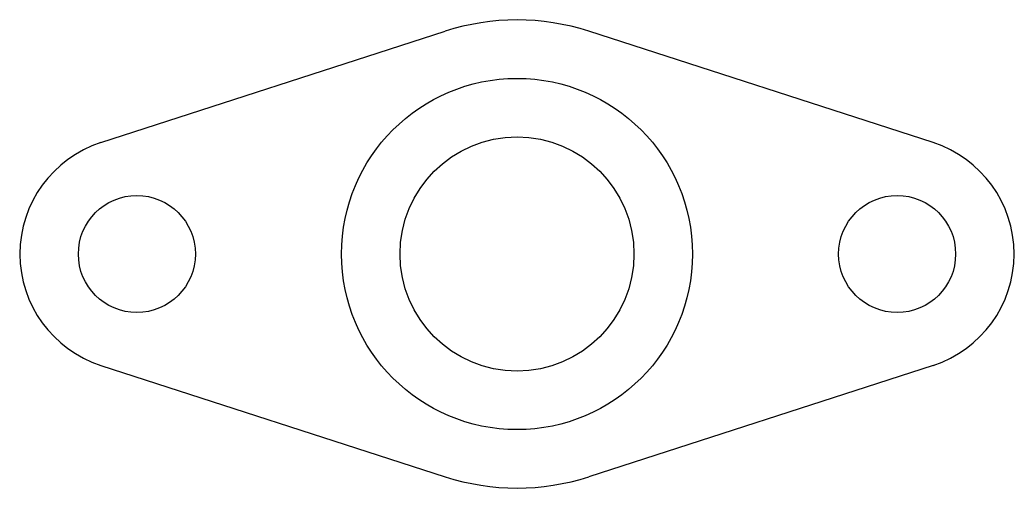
# Model space of a CAD drawing. Header units: millimetres. Extents: x 15 to 185, y 140 to 220.
import ezdxf

# ---------------------------------------------------------------- set-up
doc = ezdxf.new("R2010")
doc.units = ezdxf.units.MM

msp = doc.modelspace()

# ---------------------------------------------------------------- linework, layer by layer
for p, q in [((28.85, 199.03), (87.69, 218.06)), ((171.15, 199.03), (112.31, 218.06)), ((28.85, 160.97), (87.69, 141.94)), ((171.15, 160.97), (112.31, 141.94))]:
    msp.add_line(p, q)
for centre, radius in [((100, 180), 30), ((100, 180), 20), ((35, 180), 10), ((165, 180), 10)]:
    msp.add_circle(centre, radius)
for centre, radius, start, end in [((100, 180), 40, 72.0798, 107.9202), ((35, 180), 20, 107.9202, 252.0798), ((165, 180), 20, 287.9202, 72.0798), ((100, 180), 40, 252.0798, 287.9202)]:
    msp.add_arc(centre, radius, start, end)

doc.saveas('drawing.dxf')
